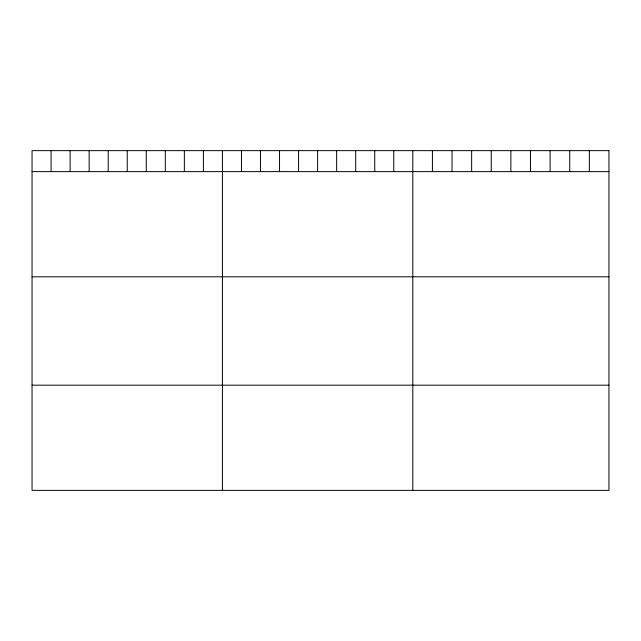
<?xml version="1.0" encoding="UTF-8"?>
<svg xmlns="http://www.w3.org/2000/svg" width="641" height="641" viewBox="0 0 641 641"><rect width="100%" height="100%" fill="white"/><g stroke="black" fill="none" stroke-linecap="round" stroke-linejoin="round"><path stroke-width="0.96" d="M32.05 171.628L608.95 171.628M32.05 276.808L608.95 276.808M32.05 385.177L608.95 385.177M589.335 150.643L589.335 171.628M569.721 150.643L569.721 171.628M550.106 150.643L550.106 171.628M530.492 150.643L530.492 171.628M510.877 150.643L510.877 171.628M491.262 150.643L491.262 171.628M471.648 150.643L471.648 171.628M452.033 150.643L452.033 171.628M432.419 150.643L432.419 171.628M412.804 150.643L412.804 490.357M393.766 150.643L393.766 171.628M374.729 150.643L374.729 171.628M355.691 150.643L355.691 171.628M336.653 150.643L336.653 171.628M317.615 150.643L317.615 171.628M298.578 150.643L298.578 171.628M279.54 150.643L279.54 171.628M260.502 150.643L260.502 171.628M241.465 150.643L241.465 171.628M222.427 150.643L222.427 490.357M203.389 150.643L203.389 171.628M184.352 150.643L184.352 171.628M165.314 150.643L165.314 171.628M146.276 150.643L146.276 171.628M127.239 150.643L127.239 171.628M108.201 150.643L108.201 171.628M89.163 150.643L89.163 171.628M70.125 150.643L70.125 171.628M51.088 150.643L51.088 171.628M608.95 150.643L32.05 150.643L32.05 490.357L608.95 490.357L608.95 150.643"/></g></svg>
